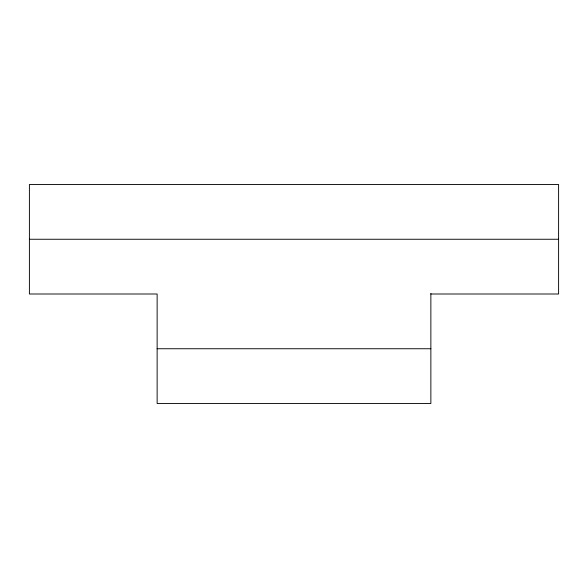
<?xml version="1.0" encoding="UTF-8"?>
<svg xmlns="http://www.w3.org/2000/svg" width="588" height="588" viewBox="0 0 588 588"><rect width="100%" height="100%" fill="white"/><g stroke="black" fill="none" stroke-linecap="round" stroke-linejoin="round"><path stroke-width="0.88" d="M29.4 239.257L558.6 239.257M430.864 294L558.6 294L558.6 184.507L29.4 184.507L29.4 294L157.136 294L157.136 403.493L430.864 403.493L430.864 293.39M157.136 348.743L430.864 348.743"/></g></svg>
